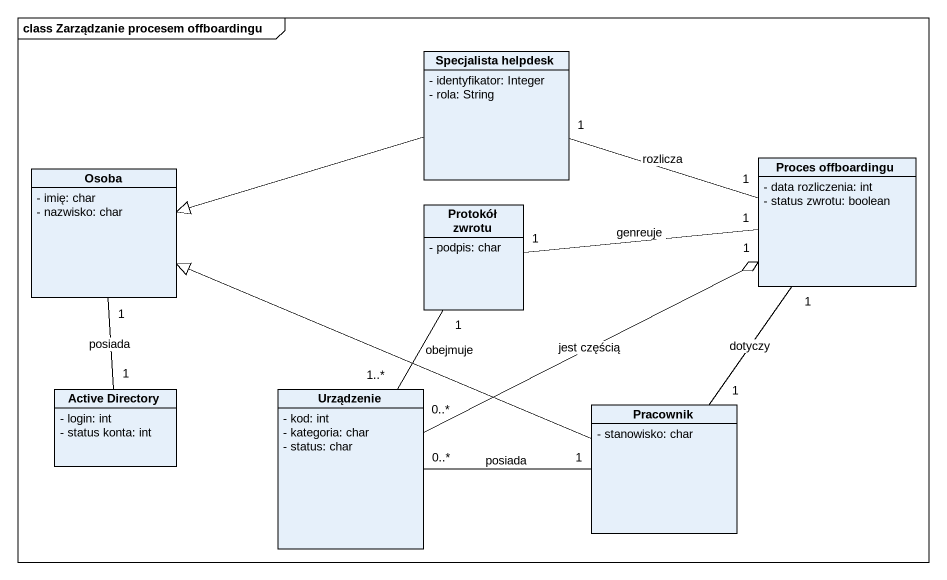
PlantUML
@startuml
mainframe class Zarządzanie procesem offboardingu
hide circle
hide empty members
skinparam classAttributeIconSize 0
class "Specjalista helpdesk" as Specjalista_helpdesk {
  - identyfikator: Integer
  - rola: String
}
class "Proces offboardingu" as Proces_offboardingu {
  - data rozliczenia: int
  - status zwrotu: boolean
}
class Osoba {
  - imię: char
  - nazwisko: char
}
class "Protokół zwrotu" as Protokół_zwrotu {
  - podpis: char
}
class "Active Directory" as Active_Directory {
  - login: int
  - status konta: int
}
class Urządzenie {
  - kod: int
  - kategoria: char
  - status: char
}
class Pracownik {
  - stanowisko: char
}
Specjalista_helpdesk "1" -right- "1" Proces_offboardingu : rozlicza
Specjalista_helpdesk -left-|> Osoba
Proces_offboardingu "1" -left- "1" Protokół_zwrotu : genreuje
Osoba "1" -- "1" Active_Directory : posiada
Protokół_zwrotu "1" -- "1..*" Urządzenie : obejmuje
Urządzenie "0..*" -right-o "1" Proces_offboardingu : jest częścią
Pracownik "1" -up- "1" Proces_offboardingu : dotyczy
Pracownik -left-|> Osoba
Pracownik "1" -left- "0..*" Urządzenie : posiada
@enduml
